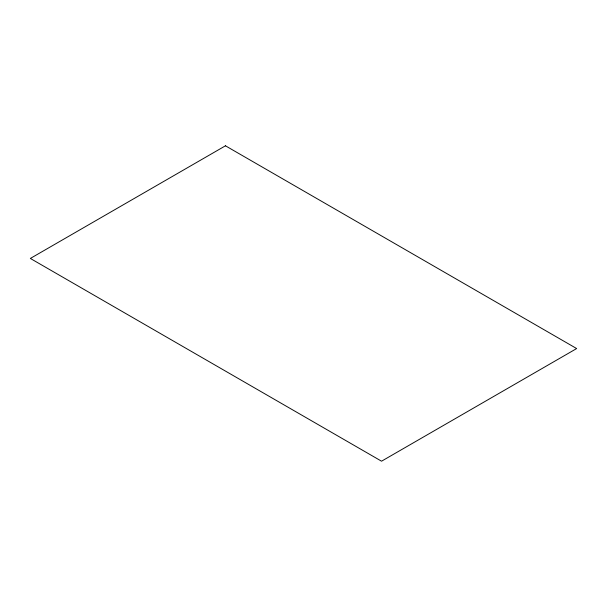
<?xml version="1.0" encoding="UTF-8"?>
<svg xmlns="http://www.w3.org/2000/svg" width="607" height="607" viewBox="0 0 607 607"><rect width="100%" height="100%" fill="white"/><g stroke="black" fill="none" stroke-linecap="round" stroke-linejoin="round"><path stroke-width="0.91" d="M225.455 145.801L30.35 258.445L381.545 461.199L576.65 348.555L225.455 145.801"/></g></svg>
